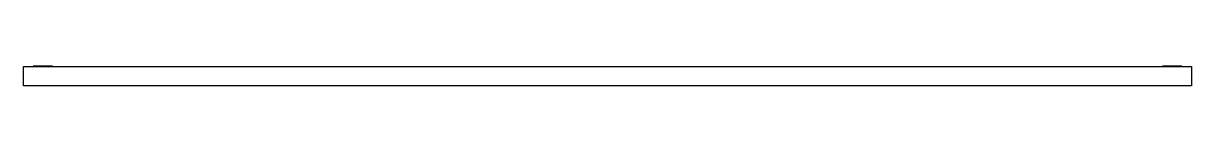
# Model space of a CAD drawing. Header units: metres. Extents: x -3 to 3, y -0.1 to 0.
import ezdxf

# ---------------------------------------------------------------- set-up
doc = ezdxf.new("R2010")
doc.units = ezdxf.units.M
doc.layers.add('3D_Asfalt_XS_ColBlackS', color=250, linetype='Continuous')
doc.layers.add('3D_Veistripe_XS_ColWhiteS', color=7, linetype='Continuous')

msp = doc.modelspace()

# ---------------------------------------------------------------- linework, layer by layer
at = {"layer": '3D_Asfalt_XS_ColBlackS', "elevation": 0.5}
msp.add_lwpolyline([(-3, 0), (3, 0), (3, -0.1), (-3, -0.1)], close=True, dxfattribs=at)
at = {"layer": '3D_Veistripe_XS_ColWhiteS', "elevation": 0.5}
for points in [[(-2.95, 0.001), (-2.95, 0), (-2.85, 0), (-2.85, 0.001), (-2.95, 0.001)], [(2.85, 0.001), (2.85, 0), (2.95, 0), (2.95, 0.001), (2.85, 0.001)]]:
    msp.add_lwpolyline(points, dxfattribs=at)

doc.saveas('drawing.dxf')
